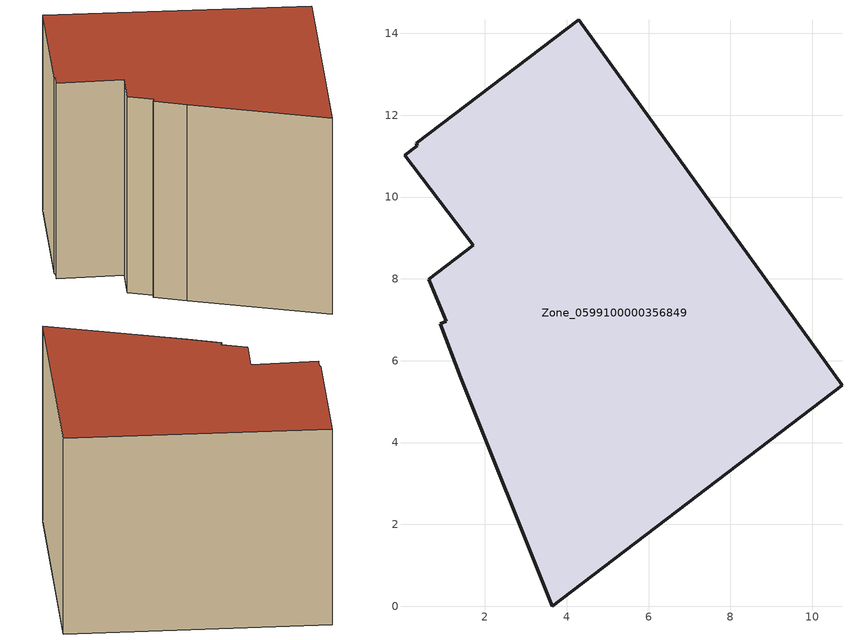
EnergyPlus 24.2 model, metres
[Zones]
Zone_0599100000356849
 floor ground (C_G): 10.72,5.39 3.64,0 1.41,5.58 0.91,6.9 1.05,6.96 0.63,7.99 1.72,8.82 0.03,11.02 0.35,11.25 0.32,11.31 4.29,14.33 z0
 wall outside (C_F): 0.63,7.99 1.05,6.96 0.91,6.9 1.41,5.58 3.64,0 10.72,5.39 4.29,14.33 0.32,11.31 0.35,11.25 0.03,11.02 1.72,8.82 0.63,7.99 z0:9.34
 roof outside (C_R): 0.03,11.02 1.72,8.82 0.63,7.99 1.05,6.96 0.91,6.9 1.41,5.58 3.64,0 10.72,5.39 4.29,14.33 0.32,11.31 0.35,11.25 z9.34
[BUILDING]
Pand.0599100000356849: North Axis=0; Terrain=City; Loads Convergence Tolerance Value=0.04; Temperature Convergence Tolerance Value=0.4; Solar Distribution=FullExterior; Maximum Number of Warmup Days=25; Minimum Number of Warmup Days=1
[Site:Location]
Rotterdam.The.Hague.AP_ZH_NLD Design_Conditions: Latitude=51.96; Longitude=4.45; Time Zone=1; Elevation=-4.5
[SITE:GROUNDTEMPERATURE:BUILDINGSURFACE]
18, 18, 18, 18, 18, 18, 18, 18, 18, 18, 18, 18
[MATERIAL] Thermal Absorptance=0.9; Solar Absorptance=0.7; Visible Absorptance=0.7
Name | Roughness | Thickness | Conductivity | Density | Specific Heat
G.TC.1992-2005 | MediumSmooth | 0.15 | 0.06 | 540 | 1210
F.TC.1992-2005 | Rough | 0.3 | 0.12 | 1920 | 840
R.TC.1992-2005 | MediumRough | 0.2 | 0.08 | 1500 | 1000
[CONSTRUCTION]
C_G: G.TC.1992-2005
C_F: F.TC.1992-2005
C_R: R.TC.1992-2005
[ZONE]
Zone_0599100000356849: Type=1; Multiplier=1; Ceiling Height=Autocalculate; Volume=Autocalculate; Floor Area=autocalculate; Part of Total Floor Area=Yes
[ZONEINFILTRATION:DESIGNFLOWRATE]
Infil_Zone_0599100000356849: Zone or ZoneList or Space or SpaceList=Zone_0599100000356849; Schedule=AlwaysOn; Design Flow Rate Calculation Method=Flow/Area; Flow Rate per Floor Area=0.0015; Constant Term Coefficient=1; Temperature Term Coefficient=0; Velocity Term Coefficient=0; Velocity Squared Term Coefficient=0
[HVACTEMPLATE:ZONE:IDEALLOADSAIRSYSTEM]
Zone_0599100000356849: Maximum Heating Supply Air Temperature=50; Minimum Cooling Supply Air Temperature=13; Maximum Heating Supply Air Humidity Ratio=0.0156; Minimum Cooling Supply Air Humidity Ratio=0.0077; Heating Limit=NoLimit; Cooling Limit=NoLimit; Dehumidification Control Type=ConstantSensibleHeatRatio; Cooling Sensible Heat Ratio=0.7; Dehumidification Setpoint=60; Humidification Control Type=None; Humidification Setpoint=30; Outdoor Air Method=None; Outdoor Air Flow Rate per Person=0.00944; Outdoor Air Flow Rate per Zone Floor Area=0; Outdoor Air Flow Rate per Zone=0; Demand Controlled Ventilation Type=None; Outdoor Air Economizer Type=NoEconomizer; Heat Recovery Type=None; Sensible Heat Recovery Effectiveness=0.7; Latent Heat Recovery Effectiveness=0.65
[ZONECONTROL:THERMOSTAT]
ThermostatControl_Zone_0599100000356849: Zone or ZoneList=Zone_0599100000356849; Control Type Schedule=DualSetpointControlType; Control 1=Thermostat_Zone_0599100000356849; Temperature Difference Between Cutout And Setpoint=0
[THERMOSTATSETPOINT:DUALSETPOINT]
Thermostat_Zone_0599100000356849: Heating Setpoint Temperature Schedule=HeatingSetpoint_Zone_0599100000356849; Cooling Setpoint Temperature Schedule=CoolingSetpoint_Zone_0599100000356849
[SCHEDULE:COMPACT]
HeatingSetpoint_Zone_0599100000356849: Through: 12/31, For: AllDays, Until: 24:00, 21
CoolingSetpoint_Zone_0599100000356849: Through: 12/31, For: AllDays, Until: 24:00, 24
DualSetpointControlType: Through: 12/31, For: AllDays, Until: 24:00, 4
AlwaysOn: Through: 12/31, For: AllDays, Until: 24:00, 1
